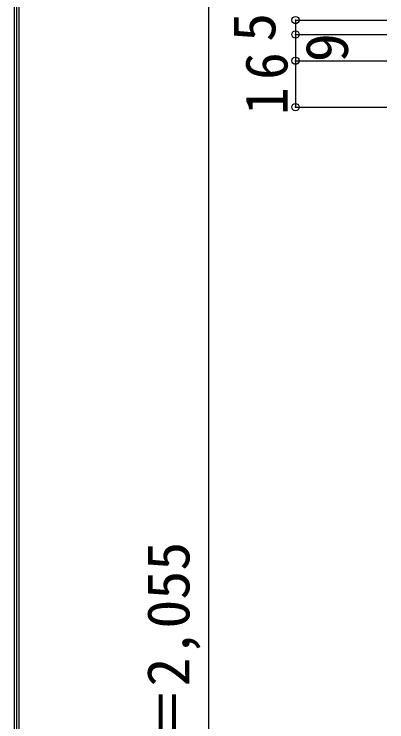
# Model space of a CAD drawing. Units: millimetres at full size, sheet at 1:5; details may follow other scales. Extents: x -973 to 977, y -718 to 696.
# Drawn here: x -973.3 to -844.9, y -349.8 to -106.1 of the extents above; entities that cross this region are included whole.
import ezdxf
from ezdxf.enums import TextEntityAlignment as Align

# ---------------------------------------------------------------- set-up
doc = ezdxf.new("R2010")
doc.units = ezdxf.units.MM
doc.header["$LTSCALE"] = 5
doc.header["$PDMODE"] = 32
doc.header["$PDSIZE"] = 2.5
for name, color, linetype in [('0-7_金物', 7, 'Continuous'), ('0-B_寸法', 7, 'Continuous'), ('F-1_枠', 6, 'Continuous')]:
    doc.layers.add(name, color=color, linetype=linetype)
doc.styles.add('ＭＳ ゴシック', font='')
doc.styles.get('ＭＳ ゴシック').set_extended_font_data('MS Gothic')

msp = doc.modelspace()

# ---------------------------------------------------------------- linework, layer by layer
at = {"layer": '0-7_金物', "color": 4}
for p, q in [((-876.388, -108.141), (-876.388, -113.141)), ((-876.388, -108.141), (-844.888, -108.141)), ((-876.388, -113.141), (-876.388, -122.141)), ((-876.388, -113.141), (-844.888, -113.141)), ((-876.388, -122.141), (-876.388, -138.141)), ((-876.388, -122.141), (-844.888, -122.141)), ((-876.388, -138.141), (-844.888, -138.141))]:
    msp.add_line(p, q, dxfattribs=at)
at = {"layer": '0-7_金物'}
for p in [(-876.388, -108.141), (-876.388, -113.141), (-876.388, -122.141), (-876.388, -138.141)]:
    msp.add_point(p, dxfattribs=at)
at = {"layer": '0-B_寸法', "color": 4}
msp.add_line((-906.388, -100.141), (-906.388, -578.141), dxfattribs=at)
at = {"layer": 'F-1_枠'}
for p, q in [((-973.347, 695.833), (-973.347, -700.833)), ((-972.514, 695.833), (-972.514, -700.833)), ((-971.68, 695.833), (-971.68, -700.833))]:
    msp.add_line(p, q, dxfattribs=at)

# ---------------------------------------------------------------- texts
at = {"layer": '0-7_金物', "style": 'ＭＳ ゴシック'}
for s, p in [('5', (-878.888, -115.641)), ('9', (-853.888, -122.641))]:
    msp.add_text(s, height=14.66, rotation=90, dxfattribs=at).set_placement(p, align=Align.BOTTOM_LEFT)
at = {"layer": '0-7_金物', "insert": (-878.888, -140.766), "char_height": 14.66, "attachment_point": 7, "rotation": 90, "style": 'ＭＳ ゴシック'}
msp.add_mtext('\\T1.27;\\W0.95;16', dxfattribs=at)
at = {"layer": '0-B_寸法', "style": 'ＭＳ ゴシック'}
msp.add_text('ＲＯＨ＝2,055', height=14.66, rotation=90, dxfattribs=at).set_placement((-908.529, -417.641), align=Align.BOTTOM_LEFT)

doc.saveas('drawing.dxf')
